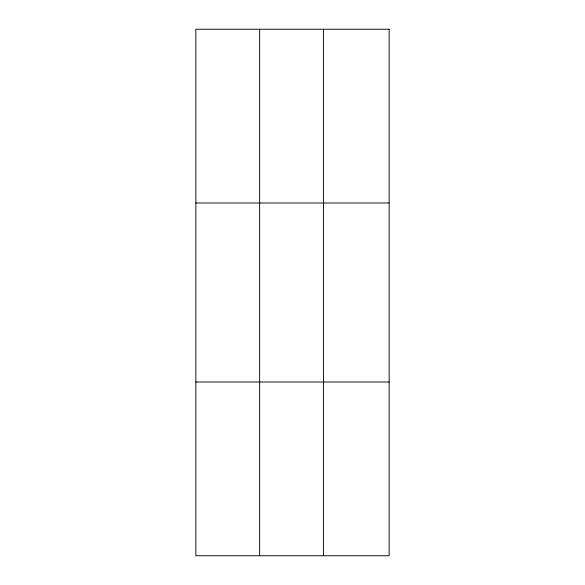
<?xml version="1.0" encoding="UTF-8"?>
<svg xmlns="http://www.w3.org/2000/svg" width="585" height="585" viewBox="0 0 585 585"><rect width="100%" height="100%" fill="white"/><g stroke="black" fill="none" stroke-linecap="round" stroke-linejoin="round"><path stroke-width="0.88" d="M259.638 555.75L259.638 29.25M323.425 555.75L323.425 29.25M195.851 202.995L389.149 202.995M195.851 382.005L389.149 382.005M389.149 29.25L389.149 555.75L195.851 555.75L195.851 29.25L389.149 29.25"/></g></svg>
